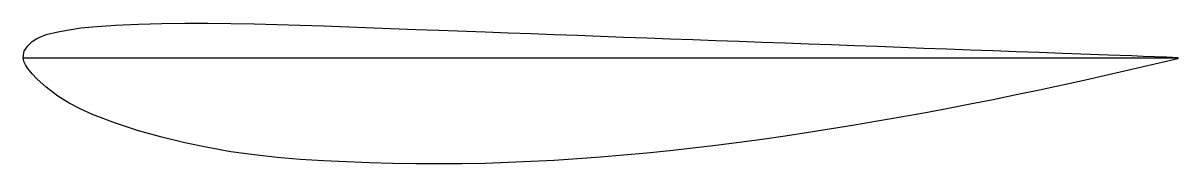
# Model space of a CAD drawing. Header units: millimetres. Extents: x 2.4 to 82.5, y 2.4 to 12.2.
import ezdxf

# ---------------------------------------------------------------- set-up
doc = ezdxf.new("R2010")
doc.units = ezdxf.units.MM
doc.layers.get('0').update_dxf_attribs({"linetype": 'CONTINUOUS'})

msp = doc.modelspace()

# ---------------------------------------------------------------- linework, layer by layer
msp.add_line((82.487, 9.74), (2.403, 9.74))
msp.add_lwpolyline([(82.487, 9.789), (82.487, 9.692), (81.686, 9.503), (80.885, 9.314), (80.084, 9.125), (79.283, 8.937), (77.682, 8.571), (76.08, 8.21), (74.478, 7.858), (72.877, 7.515), (71.275, 7.181), (69.673, 6.852), (68.071, 6.534), (66.47, 6.225), (64.868, 5.925), (63.266, 5.636), (61.665, 5.356), (60.063, 5.084), (58.461, 4.821), (56.86, 4.569), (55.258, 4.326), (53.656, 4.094), (52.055, 3.877), (50.453, 3.674), (48.851, 3.482), (47.25, 3.305), (45.648, 3.145), (44.046, 2.996), (42.445, 2.862), (40.843, 2.744), (39.241, 2.641), (37.64, 2.556), (36.038, 2.487), (34.436, 2.438), (32.834, 2.41), (31.233, 2.401), (29.631, 2.413), (28.029, 2.438), (26.428, 2.478), (24.826, 2.533), (23.224, 2.607), (21.623, 2.707), (20.021, 2.842), (18.419, 3.019), (16.818, 3.248), (15.216, 3.528), (13.614, 3.86), (12.013, 4.246), (10.411, 4.695), (8.809, 5.221), (7.208, 5.836), (6.407, 6.194), (5.606, 6.606), (4.805, 7.095), (4.004, 7.71), (3.364, 8.31), (3.043, 8.639), (2.723, 9.025), (2.563, 9.277), (2.483, 9.443), (2.443, 9.554), (2.403, 9.74), (2.443, 10.115), (2.483, 10.215), (2.563, 10.367), (2.723, 10.581), (3.043, 10.884), (3.364, 11.099), (4.004, 11.365), (4.805, 11.551), (5.606, 11.705), (6.407, 11.825), (7.208, 11.914), (8.809, 12.02), (10.411, 12.094), (12.013, 12.14), (13.614, 12.163), (15.216, 12.163), (16.818, 12.146), (18.419, 12.117), (20.021, 12.074), (21.623, 12.026), (23.224, 11.968), (29.631, 11.728), (31.233, 11.668), (34.436, 11.554), (36.038, 11.494), (37.64, 11.436), (39.241, 11.376), (40.843, 11.319), (44.046, 11.199), (45.648, 11.142), (47.25, 11.082), (48.851, 11.025), (50.453, 10.964), (52.055, 10.907), (53.656, 10.847), (55.258, 10.787), (56.86, 10.73), (58.461, 10.67), (60.063, 10.613), (61.665, 10.553), (63.266, 10.495), (64.868, 10.435), (66.47, 10.375), (68.071, 10.318), (69.673, 10.258), (71.275, 10.201), (72.877, 10.141), (74.478, 10.084), (77.682, 9.963), (79.283, 9.906), (80.084, 9.878), (80.885, 9.846), (81.686, 9.818)], close=True)

doc.saveas('drawing.dxf')
